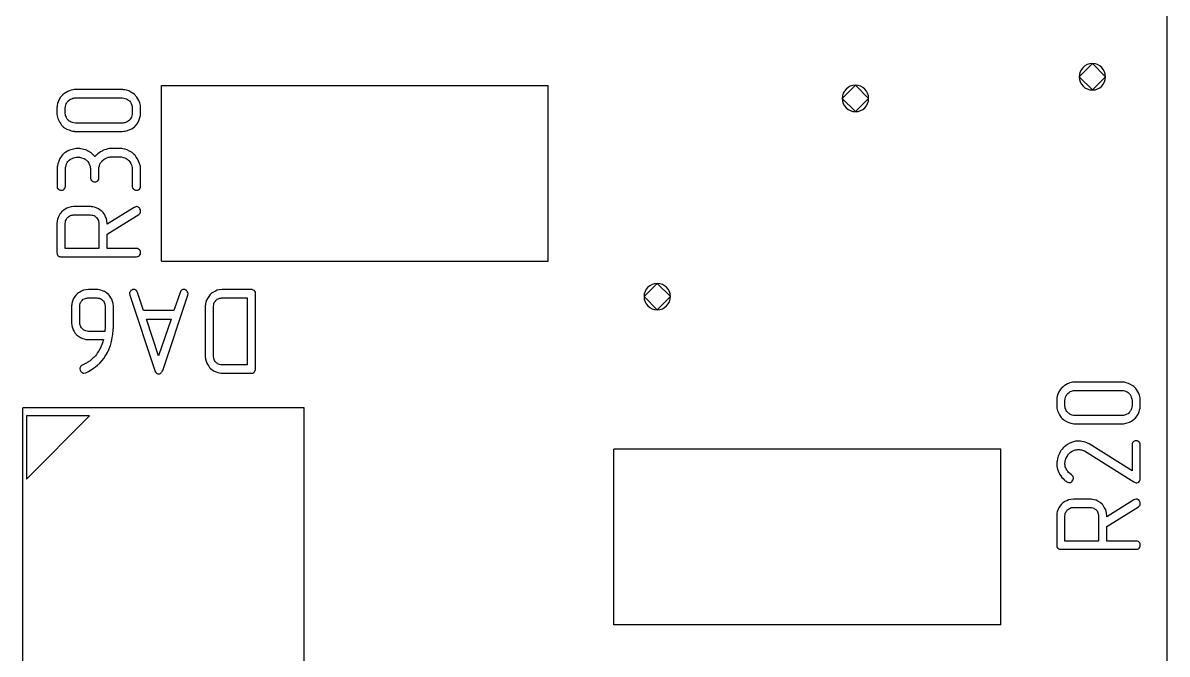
# Model space of a CAD drawing. Header units: inches. Extents: x 0 to 594, y -420 to 0.
# Drawn here: x 187.65 to 200.66, y -107.65 to -100.47 of the extents above; entities that cross this region are included whole.
import ezdxf

# ---------------------------------------------------------------- set-up
doc = ezdxf.new("R2010")
doc.units = ezdxf.units.IN
doc.header["$MEASUREMENT"] = 0

msp = doc.modelspace()

# ---------------------------------------------------------------- linework, layer by layer
at = {"color": 18, "true_color": 0x000000}
for p, q in [((200.662, -100.483), (200.662, -98.676)), ((200.662, -118.183), (200.662, -100.483)), ((199.812, -100.933), (199.662, -101.083)), ((199.962, -101.083), (199.812, -100.933)), ((199.662, -101.083), (199.812, -101.233)), ((199.812, -101.233), (199.962, -101.083)), ((188.136, -101.26), (188.119, -101.272)), ((188.157, -101.249), (188.136, -101.26)), ((188.182, -101.239), (188.157, -101.249)), ((188.212, -101.232), (188.182, -101.239)), ((188.227, -101.229), (188.212, -101.232)), ((188.243, -101.229), (188.227, -101.229)), ((188.776, -101.229), (188.243, -101.229)), ((188.777, -101.229), (188.776, -101.229)), ((188.78, -101.229), (188.777, -101.229)), ((188.784, -101.229), (188.78, -101.229)), ((188.79, -101.23), (188.784, -101.229)), ((188.805, -101.232), (188.79, -101.23)), ((188.825, -101.236), (188.805, -101.232)), ((188.849, -101.244), (188.825, -101.236)), ((188.873, -101.256), (188.849, -101.244)), ((188.898, -101.27), (188.873, -101.256)), ((188.911, -101.28), (188.898, -101.27)), ((189.221, -103.18), (189.221, -101.18)), ((189.221, -101.18), (193.621, -101.18)), ((193.621, -103.18), (193.621, -101.18)), ((197.117, -101.179), (196.967, -101.329)), ((197.267, -101.329), (197.117, -101.179)), ((188.04, -101.388), (188.036, -101.409)), ((188.048, -101.366), (188.04, -101.388)), ((188.06, -101.342), (188.048, -101.366)), ((188.074, -101.316), (188.06, -101.342)), ((188.084, -101.303), (188.074, -101.316)), ((188.095, -101.292), (188.084, -101.303)), ((188.098, -101.289), (188.095, -101.291)), ((188.095, -101.291), (188.095, -101.292)), ((188.106, -101.282), (188.098, -101.289)), ((188.119, -101.272), (188.106, -101.282)), ((188.133, -101.405), (188.139, -101.391)), ((188.139, -101.391), (188.144, -101.38)), ((188.144, -101.38), (188.15, -101.37)), ((188.15, -101.37), (188.155, -101.363)), ((188.155, -101.363), (188.16, -101.358)), ((188.16, -101.358), (188.161, -101.357)), ((188.161, -101.357), (188.174, -101.346)), ((188.174, -101.346), (188.188, -101.337)), ((188.188, -101.337), (188.202, -101.332)), ((188.202, -101.332), (188.215, -101.327)), ((188.215, -101.327), (188.226, -101.325)), ((188.226, -101.325), (188.234, -101.323)), ((188.234, -101.323), (188.24, -101.323)), ((188.24, -101.323), (188.243, -101.323)), ((188.243, -101.323), (188.776, -101.323)), ((188.776, -101.323), (188.794, -101.325)), ((188.794, -101.325), (188.81, -101.329)), ((188.81, -101.329), (188.824, -101.335)), ((188.824, -101.335), (188.835, -101.34)), ((188.835, -101.34), (188.845, -101.347)), ((188.845, -101.347), (188.852, -101.353)), ((188.852, -101.353), (188.856, -101.357)), ((188.856, -101.357), (188.858, -101.358)), ((188.858, -101.358), (188.869, -101.371)), ((188.869, -101.371), (188.876, -101.385)), ((188.876, -101.385), (188.881, -101.399)), ((188.881, -101.399), (188.886, -101.411)), ((188.922, -101.291), (188.911, -101.28)), ((188.925, -101.294), (188.922, -101.291)), ((188.932, -101.302), (188.925, -101.294)), ((188.942, -101.315), (188.932, -101.302)), ((188.953, -101.332), (188.942, -101.315)), ((188.965, -101.353), (188.953, -101.332)), ((188.975, -101.378), (188.965, -101.353)), ((188.982, -101.408), (188.975, -101.378)), ((196.967, -101.329), (197.117, -101.479)), ((197.117, -101.479), (197.267, -101.329)), ((188.034, -101.425), (188.033, -101.43)), ((188.033, -101.43), (188.033, -101.511)), ((188.033, -101.43), (188.033, -101.43)), ((188.033, -101.511), (188.036, -101.526)), ((188.036, -101.409), (188.034, -101.425)), ((188.036, -101.526), (188.043, -101.556)), ((188.127, -101.439), (188.129, -101.421)), ((188.127, -101.504), (188.127, -101.439)), ((188.129, -101.512), (188.127, -101.504)), ((188.129, -101.421), (188.133, -101.405)), ((188.129, -101.421), (188.129, -101.421)), ((188.132, -101.523), (188.129, -101.512)), ((188.136, -101.536), (188.132, -101.523)), ((188.884, -101.528), (188.88, -101.542)), ((188.889, -101.512), (188.884, -101.528)), ((188.886, -101.411), (188.889, -101.422)), ((188.889, -101.422), (188.89, -101.43)), ((188.89, -101.495), (188.889, -101.512)), ((188.89, -101.43), (188.89, -101.495)), ((188.977, -101.545), (188.982, -101.525)), ((188.983, -101.423), (188.982, -101.408)), ((188.982, -101.525), (188.983, -101.509)), ((188.984, -101.439), (188.983, -101.423)), ((188.983, -101.509), (188.984, -101.504)), ((188.984, -101.504), (188.984, -101.439)), ((188.043, -101.556), (188.053, -101.58)), ((188.053, -101.58), (188.064, -101.602)), ((188.064, -101.602), (188.077, -101.619)), ((188.077, -101.619), (188.086, -101.632)), ((188.086, -101.632), (188.093, -101.64)), ((188.093, -101.64), (188.095, -101.642)), ((188.095, -101.642), (188.096, -101.643)), ((188.096, -101.643), (188.109, -101.655)), ((188.109, -101.655), (188.12, -101.663)), ((188.141, -101.55), (188.136, -101.536)), ((188.15, -101.564), (188.141, -101.55)), ((188.161, -101.577), (188.15, -101.564)), ((188.163, -101.578), (188.161, -101.577)), ((188.167, -101.583), (188.163, -101.578)), ((188.174, -101.587), (188.167, -101.583)), ((188.184, -101.592), (188.174, -101.587)), ((188.196, -101.6), (188.184, -101.592)), ((188.21, -101.604), (188.196, -101.6)), ((188.226, -101.608), (188.21, -101.604)), ((188.243, -101.609), (188.226, -101.608)), ((188.776, -101.609), (188.243, -101.609)), ((188.777, -101.609), (188.776, -101.609)), ((188.784, -101.609), (188.777, -101.609)), ((188.793, -101.608), (188.784, -101.609)), ((188.804, -101.605), (188.793, -101.608)), ((188.817, -101.601), (188.804, -101.605)), ((188.831, -101.595), (188.817, -101.601)), ((188.845, -101.588), (188.831, -101.595)), ((188.858, -101.577), (188.845, -101.588)), ((188.859, -101.576), (188.858, -101.577)), ((188.863, -101.571), (188.859, -101.576)), ((188.867, -101.564), (188.863, -101.571)), ((188.873, -101.554), (188.867, -101.564)), ((188.88, -101.542), (188.873, -101.554)), ((188.884, -101.673), (188.901, -101.662)), ((188.901, -101.662), (188.914, -101.652)), ((188.914, -101.652), (188.922, -101.645)), ((188.922, -101.645), (188.924, -101.642)), ((188.924, -101.642), (188.925, -101.642)), ((188.925, -101.642), (188.945, -101.618)), ((188.945, -101.618), (188.959, -101.592)), ((188.959, -101.592), (188.97, -101.569)), ((188.97, -101.569), (188.977, -101.545)), ((188.12, -101.663), (188.146, -101.678)), ((188.146, -101.678), (188.171, -101.688)), ((188.171, -101.688), (188.194, -101.697)), ((188.194, -101.697), (188.213, -101.701)), ((188.213, -101.701), (188.229, -101.702)), ((188.229, -101.702), (188.234, -101.704)), ((188.234, -101.704), (188.239, -101.704)), ((188.239, -101.704), (188.241, -101.704)), ((188.241, -101.704), (188.243, -101.704)), ((188.243, -101.704), (188.776, -101.704)), ((188.776, -101.704), (188.793, -101.702)), ((188.793, -101.702), (188.808, -101.701)), ((188.808, -101.701), (188.836, -101.694)), ((188.836, -101.694), (188.862, -101.684)), ((188.862, -101.684), (188.884, -101.673)), ((188.177, -101.918), (188.153, -101.928)), ((188.205, -101.908), (188.177, -101.918)), ((188.236, -101.901), (188.205, -101.908)), ((188.253, -101.898), (188.236, -101.901)), ((188.271, -101.898), (188.253, -101.898)), ((188.274, -101.898), (188.271, -101.898)), ((188.281, -101.898), (188.274, -101.898)), ((188.292, -101.9), (188.281, -101.898)), ((188.306, -101.901), (188.292, -101.9)), ((188.323, -101.905), (188.306, -101.901)), ((188.34, -101.91), (188.323, -101.905)), ((188.36, -101.915), (188.34, -101.91)), ((188.378, -101.922), (188.36, -101.915)), ((188.38, -101.924), (188.378, -101.922)), ((188.554, -101.922), (188.549, -101.925)), ((188.564, -101.918), (188.554, -101.922)), ((188.578, -101.912), (188.564, -101.918)), ((188.594, -101.908), (188.578, -101.912)), ((188.612, -101.904), (188.594, -101.908)), ((188.632, -101.9), (188.612, -101.904)), ((188.653, -101.898), (188.632, -101.9)), ((188.748, -101.898), (188.653, -101.898)), ((188.749, -101.898), (188.748, -101.898)), ((188.752, -101.898), (188.749, -101.898)), ((188.757, -101.898), (188.752, -101.898)), ((188.764, -101.9), (188.757, -101.898)), ((188.772, -101.9), (188.764, -101.9)), ((188.781, -101.903), (188.772, -101.9)), ((188.805, -101.907), (188.781, -101.903)), ((188.831, -101.915), (188.805, -101.907)), ((188.859, -101.928), (188.831, -101.915)), ((188.053, -102.044), (188.043, -102.073)), ((188.065, -102.014), (188.053, -102.044)), ((188.074, -102), (188.065, -102.014)), ((188.084, -101.986), (188.074, -102)), ((188.095, -101.972), (188.084, -101.986)), ((188.108, -101.959), (188.095, -101.972)), ((188.109, -101.958), (188.108, -101.959)), ((188.11, -101.956), (188.109, -101.958)), ((188.115, -101.953), (188.11, -101.956)), ((188.12, -101.949), (188.115, -101.953)), ((188.134, -101.939), (188.12, -101.949)), ((188.153, -101.928), (188.134, -101.939)), ((188.15, -102.058), (188.158, -102.046)), ((188.158, -102.046), (188.165, -102.038)), ((188.165, -102.038), (188.171, -102.032)), ((188.171, -102.032), (188.172, -102.031)), ((188.172, -102.031), (188.188, -102.02)), ((188.188, -102.02), (188.205, -102.011)), ((188.205, -102.011), (188.22, -102.006)), ((188.22, -102.006), (188.236, -102.001)), ((188.236, -102.001), (188.25, -101.998)), ((188.25, -101.998), (188.26, -101.997)), ((188.26, -101.997), (188.267, -101.997)), ((188.267, -101.997), (188.27, -101.997)), ((188.27, -101.997), (188.291, -101.998)), ((188.291, -101.998), (188.311, -102.003)), ((188.311, -102.003), (188.327, -102.008)), ((188.327, -102.008), (188.342, -102.014)), ((188.342, -102.014), (188.354, -102.021)), ((188.354, -102.021), (188.363, -102.027)), ((188.363, -102.027), (188.368, -102.031)), ((188.368, -102.031), (188.37, -102.032)), ((188.37, -102.032), (188.385, -102.048)), ((188.387, -101.927), (188.38, -101.924)), ((188.385, -102.048), (188.395, -102.066)), ((188.395, -101.932), (188.387, -101.927)), ((188.406, -101.939), (188.395, -101.932)), ((188.421, -101.949), (188.406, -101.939)), ((188.435, -101.96), (188.421, -101.949)), ((188.45, -101.975), (188.435, -101.96)), ((188.464, -101.991), (188.45, -101.975)), ((188.466, -101.99), (188.464, -101.991)), ((188.47, -101.984), (188.466, -101.99)), ((188.477, -101.977), (188.47, -101.984)), ((188.487, -101.969), (188.477, -101.977)), ((188.498, -101.958), (188.487, -101.969)), ((188.512, -101.948), (188.498, -101.958)), ((188.528, -101.936), (188.512, -101.948)), ((188.546, -101.927), (188.528, -101.936)), ((188.53, -102.063), (188.538, -102.051)), ((188.538, -102.051), (188.545, -102.042)), ((188.545, -102.042), (188.55, -102.037)), ((188.549, -101.925), (188.546, -101.927)), ((188.55, -102.037), (188.552, -102.035)), ((188.552, -102.035), (188.569, -102.021)), ((188.569, -102.021), (188.585, -102.011)), ((188.585, -102.011), (188.602, -102.003)), ((188.602, -102.003), (188.618, -101.998)), ((188.618, -101.998), (188.632, -101.996)), ((188.632, -101.996), (188.643, -101.993)), ((188.643, -101.993), (188.65, -101.993)), ((188.65, -101.993), (188.653, -101.993)), ((188.653, -101.993), (188.748, -101.993)), ((188.748, -101.993), (188.769, -101.994)), ((188.769, -101.994), (188.788, -102)), ((188.788, -102), (188.805, -102.006)), ((188.805, -102.006), (188.821, -102.014)), ((188.821, -102.014), (188.832, -102.021)), ((188.832, -102.021), (188.842, -102.028)), ((188.842, -102.028), (188.848, -102.034)), ((188.848, -102.034), (188.849, -102.035)), ((188.849, -102.035), (188.863, -102.052)), ((188.873, -101.936), (188.859, -101.928)), ((188.863, -102.052), (188.873, -102.069)), ((188.887, -101.945), (188.873, -101.936)), ((188.901, -101.956), (188.887, -101.945)), ((188.915, -101.969), (188.901, -101.956)), ((188.917, -101.97), (188.915, -101.969)), ((188.918, -101.972), (188.917, -101.97)), ((188.921, -101.976), (188.918, -101.972)), ((188.927, -101.982), (188.921, -101.976)), ((188.936, -101.996), (188.927, -101.982)), ((188.949, -102.017), (188.936, -101.996)), ((188.962, -102.041), (188.949, -102.017)), ((188.973, -102.069), (188.962, -102.041)), ((188.036, -102.118), (188.034, -102.125)), ((188.034, -102.125), (188.034, -102.335)), ((188.034, -102.125), (188.034, -102.125)), ((188.037, -102.108), (188.036, -102.118)), ((188.038, -102.097), (188.037, -102.108)), ((188.043, -102.073), (188.038, -102.097)), ((188.129, -102.137), (188.13, -102.113)), ((188.129, -102.33), (188.129, -102.137)), ((188.13, -102.113), (188.136, -102.092)), ((188.136, -102.092), (188.143, -102.073)), ((188.143, -102.073), (188.15, -102.058)), ((188.395, -102.066), (188.404, -102.083)), ((188.404, -102.083), (188.409, -102.1)), ((188.409, -102.1), (188.412, -102.114)), ((188.412, -102.114), (188.413, -102.125)), ((188.413, -102.125), (188.415, -102.134)), ((188.415, -102.134), (188.415, -102.24)), ((188.509, -102.137), (188.511, -102.115)), ((188.509, -102.235), (188.509, -102.137)), ((188.511, -102.115), (188.516, -102.096)), ((188.516, -102.096), (188.522, -102.077)), ((188.522, -102.077), (188.53, -102.063)), ((188.873, -102.069), (188.88, -102.086)), ((188.88, -102.086), (188.884, -102.101)), ((188.884, -102.101), (188.887, -102.115)), ((188.887, -102.115), (188.89, -102.127)), ((188.89, -102.127), (188.89, -102.335)), ((188.982, -102.101), (188.973, -102.069)), ((188.983, -102.118), (188.982, -102.101)), ((188.984, -102.137), (188.983, -102.118)), ((188.984, -102.33), (188.984, -102.137)), ((188.415, -102.24), (188.418, -102.247)), ((188.418, -102.247), (188.423, -102.258)), ((188.423, -102.258), (188.429, -102.265)), ((188.429, -102.265), (188.43, -102.268)), ((188.43, -102.268), (188.432, -102.268)), ((188.432, -102.268), (188.443, -102.275)), ((188.443, -102.275), (188.453, -102.278)), ((188.453, -102.278), (188.46, -102.279)), ((188.46, -102.279), (188.461, -102.279)), ((188.461, -102.279), (188.463, -102.279)), ((188.463, -102.279), (188.475, -102.278)), ((188.475, -102.278), (188.487, -102.272)), ((188.487, -102.272), (188.494, -102.268)), ((188.494, -102.268), (188.495, -102.266)), ((188.495, -102.266), (188.497, -102.266)), ((188.497, -102.266), (188.504, -102.255)), ((188.504, -102.255), (188.508, -102.244)), ((188.508, -102.244), (188.509, -102.235)), ((188.034, -102.335), (188.037, -102.342)), ((188.037, -102.342), (188.041, -102.352)), ((188.041, -102.352), (188.047, -102.359)), ((188.047, -102.359), (188.048, -102.362)), ((188.048, -102.362), (188.05, -102.362)), ((188.05, -102.362), (188.061, -102.369)), ((188.061, -102.369), (188.072, -102.372)), ((188.072, -102.372), (188.079, -102.373)), ((188.079, -102.373), (188.081, -102.373)), ((188.081, -102.373), (188.082, -102.373)), ((188.082, -102.373), (188.096, -102.372)), ((188.096, -102.372), (188.106, -102.368)), ((188.106, -102.368), (188.113, -102.364)), ((188.113, -102.364), (188.116, -102.362)), ((188.116, -102.362), (188.123, -102.351)), ((188.123, -102.351), (188.127, -102.34)), ((188.127, -102.34), (188.129, -102.33)), ((188.89, -102.335), (188.893, -102.342)), ((188.893, -102.342), (188.898, -102.354)), ((188.898, -102.354), (188.904, -102.359)), ((188.904, -102.359), (188.905, -102.362)), ((188.905, -102.362), (188.907, -102.362)), ((188.907, -102.362), (188.918, -102.369)), ((188.918, -102.369), (188.928, -102.372)), ((188.928, -102.372), (188.935, -102.373)), ((188.935, -102.373), (188.936, -102.373)), ((188.936, -102.373), (188.938, -102.373)), ((188.938, -102.373), (188.951, -102.372)), ((188.951, -102.372), (188.962, -102.368)), ((188.962, -102.368), (188.969, -102.364)), ((188.969, -102.364), (188.97, -102.362)), ((188.97, -102.362), (188.972, -102.362)), ((188.972, -102.362), (188.979, -102.351)), ((188.979, -102.351), (188.983, -102.34)), ((188.983, -102.34), (188.984, -102.33)), ((188.17, -102.568), (188.147, -102.578)), ((188.195, -102.562), (188.17, -102.568)), ((188.223, -102.56), (188.195, -102.562)), ((188.413, -102.56), (188.223, -102.56)), ((188.415, -102.56), (188.413, -102.56)), ((188.416, -102.56), (188.415, -102.56)), ((188.421, -102.56), (188.416, -102.56)), ((188.426, -102.561), (188.421, -102.56)), ((188.442, -102.562), (188.426, -102.561)), ((188.46, -102.567), (188.442, -102.562)), ((188.481, -102.574), (188.46, -102.567)), ((188.504, -102.583), (188.481, -102.574)), ((188.911, -102.568), (188.604, -102.76)), ((188.922, -102.564), (188.911, -102.568)), ((188.938, -102.56), (188.922, -102.564)), ((188.939, -102.56), (188.938, -102.56)), ((188.941, -102.56), (188.939, -102.56)), ((188.949, -102.561), (188.941, -102.56)), ((188.96, -102.567), (188.949, -102.561)), ((188.966, -102.569), (188.96, -102.567)), ((188.972, -102.575), (188.966, -102.569)), ((188.04, -102.703), (188.036, -102.722)), ((188.047, -102.682), (188.04, -102.703)), ((188.057, -102.66), (188.047, -102.682)), ((188.071, -102.637), (188.057, -102.66)), ((188.089, -102.616), (188.071, -102.637)), ((188.092, -102.613), (188.089, -102.616)), ((188.099, -102.607), (188.092, -102.613)), ((188.112, -102.598), (188.099, -102.607)), ((188.127, -102.588), (188.112, -102.598)), ((188.147, -102.578), (188.127, -102.588)), ((188.136, -102.71), (188.141, -102.701)), ((188.141, -102.701), (188.147, -102.693)), ((188.147, -102.693), (188.151, -102.686)), ((188.151, -102.686), (188.154, -102.684)), ((188.154, -102.684), (188.155, -102.682)), ((188.155, -102.682), (188.167, -102.672)), ((188.167, -102.672), (188.178, -102.665)), ((188.178, -102.665), (188.189, -102.661)), ((188.189, -102.661), (188.199, -102.657)), ((188.199, -102.657), (188.209, -102.655)), ((188.209, -102.655), (188.216, -102.654)), ((188.216, -102.654), (188.222, -102.654)), ((188.222, -102.654), (188.223, -102.654)), ((188.223, -102.654), (188.415, -102.654)), ((188.415, -102.654), (188.43, -102.655)), ((188.43, -102.655), (188.443, -102.658)), ((188.443, -102.658), (188.456, -102.662)), ((188.456, -102.662), (188.466, -102.668)), ((188.466, -102.668), (188.473, -102.674)), ((188.473, -102.674), (188.48, -102.678)), ((188.48, -102.678), (188.483, -102.681)), ((188.483, -102.681), (188.484, -102.682)), ((188.484, -102.682), (188.492, -102.693)), ((188.492, -102.693), (188.498, -102.705)), ((188.526, -102.598), (188.504, -102.583)), ((188.549, -102.616), (188.526, -102.598)), ((188.552, -102.619), (188.549, -102.616)), ((188.557, -102.626), (188.552, -102.619)), ((188.566, -102.638), (188.557, -102.626)), ((188.576, -102.654), (188.566, -102.638)), ((188.587, -102.674), (188.576, -102.654)), ((188.595, -102.696), (188.587, -102.674)), ((188.601, -102.723), (188.595, -102.696)), ((188.604, -102.872), (188.963, -102.648)), ((188.963, -102.648), (188.972, -102.641)), ((188.973, -102.578), (188.972, -102.575)), ((188.972, -102.641), (188.977, -102.636)), ((188.977, -102.585), (188.973, -102.578)), ((188.983, -102.596), (188.977, -102.585)), ((188.977, -102.636), (188.98, -102.631)), ((188.98, -102.631), (188.982, -102.63)), ((188.982, -102.63), (188.983, -102.623)), ((188.984, -102.61), (188.983, -102.596)), ((188.983, -102.623), (188.984, -102.616)), ((188.984, -102.616), (188.984, -102.61)), ((188.034, -102.737), (188.033, -102.743)), ((188.033, -102.743), (188.033, -103.084)), ((188.033, -102.743), (188.033, -102.743)), ((188.036, -102.722), (188.034, -102.737)), ((188.127, -102.75), (188.129, -102.736)), ((188.127, -103.036), (188.127, -102.75)), ((188.129, -102.736), (188.132, -102.722)), ((188.129, -102.736), (188.129, -102.736)), ((188.132, -102.722), (188.136, -102.71)), ((188.498, -102.705), (188.504, -102.716)), ((188.504, -102.716), (188.507, -102.726)), ((188.507, -102.726), (188.508, -102.736)), ((188.508, -102.736), (188.509, -102.743)), ((188.509, -102.743), (188.509, -103.036)), ((188.604, -102.751), (188.601, -102.723)), ((188.604, -102.76), (188.604, -102.751)), ((188.604, -103.036), (188.604, -102.872)), ((188.033, -103.084), (188.034, -103.099)), ((188.509, -103.036), (188.127, -103.036)), ((188.938, -103.036), (188.604, -103.036)), ((188.939, -103.036), (188.938, -103.036)), ((188.942, -103.036), (188.939, -103.036)), ((188.951, -103.037), (188.942, -103.036)), ((188.962, -103.042), (188.951, -103.037)), ((188.973, -103.05), (188.962, -103.042)), ((188.975, -103.053), (188.973, -103.05)), ((188.979, -103.059), (188.975, -103.053)), ((188.983, -103.07), (188.979, -103.059)), ((188.984, -103.084), (188.983, -103.07)), ((188.983, -103.095), (188.984, -103.087)), ((188.984, -103.087), (188.984, -103.084)), ((188.034, -103.099), (188.04, -103.111)), ((188.04, -103.111), (188.048, -103.119)), ((188.048, -103.119), (188.057, -103.125)), ((188.057, -103.125), (188.065, -103.128)), ((188.065, -103.128), (188.074, -103.129)), ((188.074, -103.129), (188.079, -103.13)), ((188.079, -103.13), (188.081, -103.13)), ((188.081, -103.13), (188.938, -103.13)), ((188.938, -103.13), (188.953, -103.128)), ((188.953, -103.128), (188.965, -103.123)), ((188.965, -103.123), (188.97, -103.119)), ((188.97, -103.119), (188.973, -103.116)), ((188.973, -103.116), (188.98, -103.105)), ((188.98, -103.105), (188.983, -103.095)), ((189.221, -103.18), (193.621, -103.18)), ((194.862, -103.433), (194.712, -103.583)), ((195.012, -103.583), (194.862, -103.433)), ((188.223, -103.603), (188.214, -103.625)), ((188.238, -103.58), (188.223, -103.603)), ((188.256, -103.558), (188.238, -103.58)), ((188.259, -103.555), (188.256, -103.558)), ((188.266, -103.549), (188.259, -103.555)), ((188.277, -103.541), (188.266, -103.549)), ((188.292, -103.531), (188.277, -103.541)), ((188.312, -103.52), (188.292, -103.531)), ((188.335, -103.511), (188.312, -103.52)), ((188.322, -103.623), (188.333, -103.614)), ((188.333, -103.614), (188.345, -103.608)), ((188.362, -103.506), (188.335, -103.511)), ((188.345, -103.608), (188.356, -103.603)), ((188.356, -103.603), (188.366, -103.6)), ((188.39, -103.503), (188.362, -103.506)), ((188.366, -103.6), (188.376, -103.599)), ((188.376, -103.599), (188.383, -103.597)), ((188.383, -103.597), (188.486, -103.597)), ((188.493, -103.503), (188.39, -103.503)), ((188.486, -103.597), (188.498, -103.599)), ((188.498, -103.504), (188.493, -103.503)), ((188.512, -103.506), (188.498, -103.504)), ((188.498, -103.599), (188.51, -103.6)), ((188.51, -103.6), (188.519, -103.601)), ((188.531, -103.51), (188.512, -103.506)), ((188.519, -103.601), (188.521, -103.603)), ((188.521, -103.603), (188.522, -103.603)), ((188.522, -103.603), (188.534, -103.61)), ((188.552, -103.517), (188.531, -103.51)), ((188.534, -103.61), (188.543, -103.617)), ((188.573, -103.525), (188.552, -103.517)), ((188.596, -103.539), (188.573, -103.525)), ((188.618, -103.558), (188.596, -103.539)), ((188.621, -103.561), (188.618, -103.558)), ((188.627, -103.568), (188.621, -103.561)), ((188.636, -103.579), (188.627, -103.568)), ((188.646, -103.596), (188.636, -103.579)), ((188.656, -103.614), (188.646, -103.596)), ((188.666, -103.638), (188.656, -103.614)), ((188.859, -103.537), (188.858, -103.545)), ((188.858, -103.545), (188.858, -103.546)), ((188.858, -103.546), (188.858, -103.548)), ((188.858, -103.548), (188.861, -103.565)), ((188.865, -103.527), (188.859, -103.537)), ((188.861, -103.565), (189.145, -104.422)), ((188.868, -103.521), (188.865, -103.527)), ((188.873, -103.515), (188.868, -103.521)), ((188.876, -103.514), (188.873, -103.515)), ((188.883, -103.51), (188.876, -103.514)), ((188.894, -103.504), (188.883, -103.51)), ((188.907, -103.503), (188.894, -103.504)), ((188.913, -103.503), (188.907, -103.503)), ((188.92, -103.504), (188.913, -103.503)), ((188.928, -103.507), (188.92, -103.504)), ((188.93, -103.508), (188.928, -103.507)), ((188.935, -103.513), (188.93, -103.508)), ((188.938, -103.515), (188.935, -103.513)), ((188.942, -103.521), (188.938, -103.515)), ((188.945, -103.527), (188.942, -103.521)), ((188.949, -103.535), (188.945, -103.527)), ((189.018, -103.741), (188.949, -103.535)), ((189.236, -104.422), (189.522, -103.565)), ((189.433, -103.535), (189.364, -103.741)), ((189.434, -103.532), (189.433, -103.535)), ((189.437, -103.527), (189.434, -103.532)), ((189.441, -103.518), (189.437, -103.527)), ((189.45, -103.51), (189.441, -103.518)), ((189.451, -103.508), (189.45, -103.51)), ((189.457, -103.507), (189.451, -103.508)), ((189.465, -103.504), (189.457, -103.507)), ((189.475, -103.503), (189.465, -103.504)), ((189.478, -103.503), (189.475, -103.503)), ((189.486, -103.504), (189.478, -103.503)), ((189.498, -103.508), (189.486, -103.504)), ((189.509, -103.515), (189.498, -103.508)), ((189.512, -103.518), (189.509, -103.515)), ((189.516, -103.524), (189.512, -103.518)), ((189.522, -103.535), (189.516, -103.524)), ((189.523, -103.541), (189.522, -103.535)), ((189.522, -103.565), (189.525, -103.548)), ((189.525, -103.548), (189.523, -103.541)), ((189.744, -103.603), (189.735, -103.625)), ((189.759, -103.58), (189.744, -103.603)), ((189.777, -103.558), (189.759, -103.58)), ((189.78, -103.555), (189.777, -103.558)), ((189.787, -103.549), (189.78, -103.555)), ((189.799, -103.541), (189.787, -103.549)), ((189.815, -103.531), (189.799, -103.541)), ((189.835, -103.52), (189.815, -103.531)), ((189.857, -103.511), (189.835, -103.52)), ((189.843, -103.623), (189.854, -103.614)), ((189.854, -103.614), (189.866, -103.608)), ((189.883, -103.506), (189.857, -103.511)), ((189.866, -103.608), (189.877, -103.603)), ((189.877, -103.603), (189.887, -103.6)), ((189.911, -103.503), (189.883, -103.506)), ((189.887, -103.6), (189.897, -103.599)), ((189.897, -103.599), (189.904, -103.597)), ((189.904, -103.597), (190.197, -103.597)), ((190.246, -103.503), (189.911, -103.503)), ((190.197, -103.597), (190.197, -104.36)), ((190.252, -103.504), (190.246, -103.503)), ((190.259, -103.506), (190.252, -103.504)), ((190.267, -103.508), (190.259, -103.506)), ((190.277, -103.514), (190.267, -103.508)), ((190.284, -103.522), (190.277, -103.514)), ((190.29, -103.534), (190.284, -103.522)), ((190.291, -103.549), (190.29, -103.534)), ((190.291, -104.406), (190.291, -103.549)), ((194.712, -103.583), (194.862, -103.733)), ((194.862, -103.733), (195.012, -103.583)), ((188.201, -103.679), (188.199, -103.685)), ((188.199, -103.685), (188.199, -103.689)), ((188.199, -103.689), (188.199, -103.69)), ((188.199, -103.69), (188.199, -103.692)), ((188.199, -103.692), (188.199, -103.882)), ((188.202, -103.665), (188.201, -103.679)), ((188.206, -103.647), (188.202, -103.665)), ((188.214, -103.625), (188.206, -103.647)), ((188.294, -103.692), (188.295, -103.676)), ((188.294, -103.882), (188.294, -103.692)), ((188.295, -103.676), (188.298, -103.663)), ((188.298, -103.663), (188.302, -103.651)), ((188.302, -103.651), (188.308, -103.641)), ((188.308, -103.641), (188.314, -103.634)), ((188.314, -103.634), (188.318, -103.627)), ((188.318, -103.627), (188.321, -103.624)), ((188.321, -103.624), (188.322, -103.623)), ((188.543, -103.617), (188.55, -103.623)), ((188.55, -103.623), (188.553, -103.624)), ((188.553, -103.624), (188.562, -103.635)), ((188.562, -103.635), (188.569, -103.647)), ((188.569, -103.647), (188.573, -103.658)), ((188.573, -103.658), (188.577, -103.669)), ((188.577, -103.669), (188.579, -103.678)), ((188.579, -103.678), (188.58, -103.685)), ((188.58, -103.685), (188.58, -103.69)), ((188.58, -103.69), (188.58, -103.692)), ((188.58, -103.692), (188.58, -103.93)), ((188.672, -103.663), (188.666, -103.638)), ((188.675, -103.692), (188.672, -103.663)), ((188.675, -103.93), (188.675, -103.692)), ((189.364, -103.741), (189.018, -103.741)), ((189.722, -103.68), (189.721, -103.686)), ((189.721, -103.686), (189.721, -103.69)), ((189.721, -103.69), (189.721, -103.692)), ((189.721, -103.692), (189.721, -103.693)), ((189.721, -103.693), (189.721, -104.264)), ((189.723, -103.665), (189.722, -103.68)), ((189.728, -103.647), (189.723, -103.665)), ((189.735, -103.625), (189.728, -103.647)), ((189.815, -103.692), (189.816, -103.676)), ((189.815, -104.264), (189.815, -103.692)), ((189.816, -103.676), (189.819, -103.663)), ((189.819, -103.663), (189.823, -103.651)), ((189.823, -103.651), (189.829, -103.641)), ((189.829, -103.641), (189.835, -103.634)), ((189.835, -103.634), (189.839, -103.627)), ((189.839, -103.627), (189.842, -103.624)), ((189.842, -103.624), (189.843, -103.623)), ((189.051, -103.838), (189.331, -103.838)), ((189.19, -104.257), (189.051, -103.838)), ((189.051, -103.838), (189.051, -103.838)), ((189.331, -103.838), (189.19, -104.257)), ((188.199, -103.882), (188.202, -103.91)), ((188.202, -103.91), (188.208, -103.937)), ((188.208, -103.937), (188.218, -103.96)), ((188.218, -103.96), (188.228, -103.979)), ((188.228, -103.979), (188.238, -103.995)), ((188.238, -103.995), (188.247, -104.006)), ((188.294, -103.883), (188.294, -103.882)), ((188.294, -103.889), (188.294, -103.883)), ((188.295, -103.896), (188.294, -103.889)), ((188.297, -103.906), (188.295, -103.896)), ((188.301, -103.916), (188.297, -103.906)), ((188.305, -103.927), (188.301, -103.916)), ((188.312, -103.938), (188.305, -103.927)), ((188.322, -103.95), (188.312, -103.938)), ((188.323, -103.951), (188.322, -103.95)), ((188.326, -103.954), (188.323, -103.951)), ((188.333, -103.958), (188.326, -103.954)), ((188.34, -103.964), (188.333, -103.958)), ((188.35, -103.969), (188.34, -103.964)), ((188.362, -103.974), (188.35, -103.969)), ((188.376, -103.976), (188.362, -103.974)), ((188.39, -103.978), (188.376, -103.976)), ((188.376, -103.976), (188.376, -103.976)), ((188.579, -103.978), (188.39, -103.978)), ((188.58, -103.93), (188.579, -103.978)), ((188.667, -104.013), (188.67, -103.995)), ((188.67, -103.995), (188.672, -103.979)), ((188.672, -103.979), (188.673, -103.965)), ((188.673, -103.952), (188.675, -103.943)), ((188.673, -103.965), (188.673, -103.952)), ((188.675, -103.931), (188.675, -103.93)), ((188.675, -103.936), (188.675, -103.931)), ((188.675, -103.943), (188.675, -103.936)), ((188.247, -104.006), (188.253, -104.013)), ((188.253, -104.013), (188.256, -104.016)), ((188.256, -104.016), (188.278, -104.034)), ((188.278, -104.034), (188.301, -104.048)), ((188.301, -104.048), (188.323, -104.058)), ((188.323, -104.058), (188.343, -104.065)), ((188.343, -104.065), (188.362, -104.069)), ((188.362, -104.069), (188.377, -104.071)), ((188.377, -104.071), (188.383, -104.072)), ((188.383, -104.072), (188.562, -104.072)), ((188.55, -104.11), (188.536, -104.148)), ((188.562, -104.072), (188.55, -104.11)), ((188.641, -104.141), (188.653, -104.095)), ((188.653, -104.095), (188.662, -104.053)), ((188.662, -104.053), (188.666, -104.031)), ((188.666, -104.031), (188.667, -104.013)), ((188.47, -104.256), (188.46, -104.267)), ((188.483, -104.24), (188.47, -104.256)), ((188.495, -104.22), (188.483, -104.24)), ((188.511, -104.199), (188.495, -104.22)), ((188.524, -104.175), (188.511, -104.199)), ((188.536, -104.148), (188.524, -104.175)), ((188.565, -104.287), (188.583, -104.261)), ((188.583, -104.261), (188.597, -104.237)), ((188.597, -104.237), (188.608, -104.217)), ((188.608, -104.217), (188.617, -104.201)), ((188.617, -104.201), (188.62, -104.195)), ((188.62, -104.195), (188.622, -104.191)), ((188.622, -104.191), (188.624, -104.188)), ((188.624, -104.186), (188.641, -104.141)), ((188.624, -104.188), (188.624, -104.186)), ((189.721, -104.264), (189.723, -104.292)), ((189.815, -104.265), (189.815, -104.264)), ((189.815, -104.271), (189.815, -104.265)), ((188.298, -104.388), (188.295, -104.397)), ((188.301, -104.381), (188.298, -104.388)), ((188.302, -104.38), (188.301, -104.381)), ((188.305, -104.375), (188.302, -104.38)), ((188.312, -104.368), (188.305, -104.375)), ((188.323, -104.361), (188.312, -104.368)), ((188.325, -104.361), (188.323, -104.361)), ((188.326, -104.36), (188.325, -104.361)), ((188.335, -104.356), (188.326, -104.36)), ((188.346, -104.35), (188.335, -104.356)), ((188.359, -104.344), (188.346, -104.35)), ((188.362, -104.343), (188.359, -104.344)), ((188.369, -104.34), (188.362, -104.343)), ((188.378, -104.333), (188.369, -104.34)), ((188.391, -104.326), (188.378, -104.333)), ((188.393, -104.325), (188.391, -104.326)), ((188.397, -104.323), (188.393, -104.325)), ((188.402, -104.318), (188.397, -104.323)), ((188.409, -104.312), (188.402, -104.318)), ((188.429, -104.296), (188.409, -104.312)), ((188.45, -104.277), (188.429, -104.296)), ((188.453, -104.274), (188.45, -104.277)), ((188.45, -104.397), (188.473, -104.38)), ((188.46, -104.267), (188.453, -104.274)), ((188.473, -104.38), (188.493, -104.364)), ((188.493, -104.364), (188.507, -104.351)), ((188.507, -104.351), (188.512, -104.347)), ((188.512, -104.347), (188.517, -104.343)), ((188.517, -104.343), (188.518, -104.342)), ((188.518, -104.342), (188.519, -104.34)), ((188.519, -104.34), (188.543, -104.313)), ((188.543, -104.313), (188.565, -104.287)), ((189.723, -104.292), (189.729, -104.318)), ((189.729, -104.318), (189.739, -104.34)), ((189.739, -104.34), (189.749, -104.36)), ((189.749, -104.36), (189.759, -104.375)), ((189.759, -104.375), (189.768, -104.388)), ((189.768, -104.388), (189.774, -104.395)), ((189.774, -104.395), (189.777, -104.398)), ((189.816, -104.278), (189.815, -104.271)), ((189.818, -104.288), (189.816, -104.278)), ((189.822, -104.298), (189.818, -104.288)), ((189.826, -104.309), (189.822, -104.298)), ((189.833, -104.32), (189.826, -104.309)), ((189.843, -104.332), (189.833, -104.32)), ((189.845, -104.333), (189.843, -104.332)), ((189.847, -104.336), (189.845, -104.333)), ((189.854, -104.34), (189.847, -104.336)), ((189.861, -104.346), (189.854, -104.34)), ((189.871, -104.351), (189.861, -104.346)), ((189.883, -104.356), (189.871, -104.351)), ((189.897, -104.358), (189.883, -104.356)), ((189.911, -104.36), (189.897, -104.358)), ((189.897, -104.358), (189.897, -104.358)), ((190.197, -104.36), (189.911, -104.36)), ((188.295, -104.397), (188.295, -104.402)), ((188.295, -104.402), (188.295, -104.404)), ((188.295, -104.404), (188.297, -104.418)), ((188.297, -104.418), (188.301, -104.429)), ((188.301, -104.429), (188.305, -104.436)), ((188.305, -104.436), (188.307, -104.439)), ((188.307, -104.439), (188.312, -104.444)), ((188.312, -104.444), (188.318, -104.447)), ((188.318, -104.447), (188.329, -104.453)), ((188.329, -104.453), (188.338, -104.454)), ((188.338, -104.454), (188.34, -104.454)), ((188.338, -104.454), (188.338, -104.454)), ((188.34, -104.454), (188.36, -104.449)), ((188.36, -104.449), (188.393, -104.433)), ((188.393, -104.433), (188.424, -104.415)), ((188.424, -104.415), (188.45, -104.397)), ((189.145, -104.422), (189.151, -104.436)), ((189.151, -104.436), (189.158, -104.446)), ((189.158, -104.446), (189.165, -104.453)), ((189.165, -104.453), (189.174, -104.457)), ((189.174, -104.457), (189.179, -104.461)), ((189.179, -104.461), (189.185, -104.463)), ((189.185, -104.463), (189.19, -104.463)), ((189.185, -104.463), (189.185, -104.463)), ((189.19, -104.463), (189.202, -104.461)), ((189.202, -104.461), (189.21, -104.457)), ((189.21, -104.457), (189.219, -104.45)), ((189.219, -104.45), (189.224, -104.443)), ((189.224, -104.443), (189.23, -104.435)), ((189.23, -104.435), (189.233, -104.429)), ((189.233, -104.429), (189.234, -104.423)), ((189.234, -104.423), (189.236, -104.422)), ((189.777, -104.398), (189.798, -104.416)), ((189.798, -104.416), (189.821, -104.43)), ((189.821, -104.43), (189.843, -104.44)), ((189.843, -104.44), (189.864, -104.447)), ((189.864, -104.447), (189.883, -104.451)), ((189.883, -104.451), (189.898, -104.453)), ((189.898, -104.453), (189.904, -104.454)), ((189.904, -104.454), (190.245, -104.454)), ((189.904, -104.454), (189.904, -104.454)), ((190.245, -104.454), (190.26, -104.453)), ((190.26, -104.453), (190.272, -104.447)), ((190.272, -104.447), (190.28, -104.439)), ((190.28, -104.439), (190.286, -104.43)), ((190.286, -104.43), (190.289, -104.422)), ((190.289, -104.422), (190.29, -104.413)), ((190.29, -104.413), (190.291, -104.408)), ((190.291, -104.408), (190.291, -104.406)), ((199.447, -104.643), (199.432, -104.668)), ((199.456, -104.63), (199.447, -104.643)), ((199.468, -104.619), (199.456, -104.63)), ((199.47, -104.616), (199.468, -104.617)), ((199.468, -104.617), (199.468, -104.619)), ((199.479, -104.609), (199.47, -104.616)), ((199.492, -104.599), (199.479, -104.609)), ((199.509, -104.586), (199.492, -104.599)), ((199.53, -104.575), (199.509, -104.586)), ((199.555, -104.565), (199.53, -104.575)), ((199.585, -104.558), (199.555, -104.565)), ((199.575, -104.658), (199.587, -104.654)), ((199.6, -104.555), (199.585, -104.558)), ((199.587, -104.654), (199.599, -104.651)), ((199.599, -104.651), (199.607, -104.65)), ((199.616, -104.555), (199.6, -104.555)), ((199.607, -104.65), (199.613, -104.65)), ((199.613, -104.65), (199.616, -104.65)), ((200.149, -104.555), (199.616, -104.555)), ((199.616, -104.65), (200.149, -104.65)), ((200.15, -104.555), (200.149, -104.555)), ((200.149, -104.65), (200.167, -104.651)), ((200.153, -104.555), (200.15, -104.555)), ((200.157, -104.555), (200.153, -104.555)), ((200.163, -104.557), (200.157, -104.555)), ((200.178, -104.558), (200.163, -104.557)), ((200.167, -104.651), (200.182, -104.655)), ((200.198, -104.562), (200.178, -104.558)), ((200.182, -104.655), (200.196, -104.661)), ((200.222, -104.571), (200.198, -104.562)), ((200.246, -104.582), (200.222, -104.571)), ((200.271, -104.596), (200.246, -104.582)), ((200.284, -104.606), (200.271, -104.596)), ((200.295, -104.617), (200.284, -104.606)), ((200.298, -104.62), (200.295, -104.617)), ((200.305, -104.629), (200.298, -104.62)), ((200.315, -104.641), (200.305, -104.629)), ((200.326, -104.658), (200.315, -104.641)), ((199.407, -104.751), (199.406, -104.757)), ((199.406, -104.757), (199.406, -104.837)), ((199.406, -104.757), (199.406, -104.757)), ((199.408, -104.736), (199.407, -104.751)), ((199.413, -104.715), (199.408, -104.736)), ((199.421, -104.692), (199.413, -104.715)), ((199.432, -104.668), (199.421, -104.692)), ((199.5, -104.765), (199.502, -104.747)), ((199.5, -104.83), (199.5, -104.765)), ((199.502, -104.747), (199.506, -104.731)), ((199.502, -104.747), (199.502, -104.747)), ((199.506, -104.731), (199.511, -104.717)), ((199.511, -104.717), (199.517, -104.706)), ((199.517, -104.706), (199.523, -104.696)), ((199.523, -104.696), (199.528, -104.689)), ((199.528, -104.689), (199.533, -104.685)), ((199.533, -104.685), (199.534, -104.684)), ((199.534, -104.684), (199.547, -104.672)), ((199.547, -104.672), (199.561, -104.664)), ((199.561, -104.664), (199.575, -104.658)), ((200.196, -104.661), (200.208, -104.667)), ((200.208, -104.667), (200.218, -104.674)), ((200.218, -104.674), (200.225, -104.679)), ((200.225, -104.679), (200.229, -104.684)), ((200.229, -104.684), (200.23, -104.685)), ((200.23, -104.685), (200.242, -104.698)), ((200.242, -104.698), (200.249, -104.712)), ((200.249, -104.712), (200.254, -104.726)), ((200.254, -104.726), (200.259, -104.737)), ((200.259, -104.737), (200.261, -104.748)), ((200.261, -104.748), (200.263, -104.757)), ((200.263, -104.757), (200.263, -104.822)), ((200.337, -104.679), (200.326, -104.658)), ((200.347, -104.705), (200.337, -104.679)), ((200.354, -104.734), (200.347, -104.705)), ((200.356, -104.75), (200.354, -104.734)), ((200.357, -104.765), (200.356, -104.75)), ((200.357, -104.83), (200.357, -104.765)), ((190.845, -104.849), (187.645, -104.849)), ((187.645, -114.749), (187.645, -104.849)), ((190.845, -114.749), (190.845, -104.849)), ((199.406, -104.837), (199.408, -104.853)), ((199.408, -104.853), (199.416, -104.882)), ((199.416, -104.882), (199.425, -104.906)), ((199.425, -104.906), (199.437, -104.929)), ((199.502, -104.839), (199.5, -104.83)), ((199.504, -104.85), (199.502, -104.839)), ((199.509, -104.863), (199.504, -104.85)), ((199.514, -104.877), (199.509, -104.863)), ((199.523, -104.891), (199.514, -104.877)), ((199.534, -104.903), (199.523, -104.891)), ((199.535, -104.905), (199.534, -104.903)), ((199.54, -104.909), (199.535, -104.905)), ((199.547, -104.913), (199.54, -104.909)), ((199.556, -104.919), (199.547, -104.913)), ((200.218, -104.915), (200.204, -104.922)), ((200.23, -104.903), (200.218, -104.915)), ((200.232, -104.902), (200.23, -104.903)), ((200.236, -104.898), (200.232, -104.902)), ((200.24, -104.891), (200.236, -104.898)), ((200.246, -104.881), (200.24, -104.891)), ((200.253, -104.868), (200.246, -104.881)), ((200.257, -104.854), (200.253, -104.868)), ((200.261, -104.839), (200.257, -104.854)), ((200.263, -104.822), (200.261, -104.839)), ((200.332, -104.919), (200.343, -104.895)), ((200.343, -104.895), (200.35, -104.871)), ((200.35, -104.871), (200.354, -104.851)), ((200.354, -104.851), (200.356, -104.836)), ((200.356, -104.836), (200.357, -104.83)), ((187.685, -104.939), (187.685, -105.659)), ((187.685, -105.659), (188.405, -104.939)), ((188.405, -104.939), (187.685, -104.939)), ((187.685, -104.939), (187.685, -104.939)), ((199.437, -104.929), (199.449, -104.946)), ((199.449, -104.946), (199.459, -104.958)), ((199.459, -104.958), (199.466, -104.967)), ((199.466, -104.967), (199.468, -104.968)), ((199.468, -104.968), (199.469, -104.97)), ((199.469, -104.97), (199.482, -104.981)), ((199.482, -104.981), (199.493, -104.989)), ((199.493, -104.989), (199.518, -105.005)), ((199.518, -105.005), (199.544, -105.015)), ((199.544, -105.015), (199.566, -105.023)), ((199.569, -104.926), (199.556, -104.919)), ((199.566, -105.023), (199.586, -105.028)), ((199.583, -104.93), (199.569, -104.926)), ((199.599, -104.934), (199.583, -104.93)), ((199.586, -105.028), (199.602, -105.029)), ((199.616, -104.936), (199.599, -104.934)), ((199.602, -105.029), (199.607, -105.03)), ((199.607, -105.03), (199.611, -105.03)), ((199.611, -105.03), (199.614, -105.03)), ((199.614, -105.03), (199.616, -105.03)), ((200.149, -104.936), (199.616, -104.936)), ((199.616, -105.03), (200.149, -105.03)), ((200.15, -104.936), (200.149, -104.936)), ((200.149, -105.03), (200.165, -105.029)), ((200.157, -104.936), (200.15, -104.936)), ((200.165, -104.934), (200.157, -104.936)), ((200.177, -104.932), (200.165, -104.934)), ((200.165, -105.029), (200.181, -105.028)), ((200.189, -104.927), (200.177, -104.932)), ((200.181, -105.028), (200.209, -105.02)), ((200.204, -104.922), (200.189, -104.927)), ((200.209, -105.02), (200.235, -105.011)), ((200.235, -105.011), (200.257, -104.999)), ((200.257, -104.999), (200.274, -104.988)), ((200.274, -104.988), (200.287, -104.978)), ((200.287, -104.978), (200.295, -104.971)), ((200.295, -104.971), (200.297, -104.968)), ((200.297, -104.968), (200.298, -104.968)), ((200.298, -104.968), (200.318, -104.944)), ((200.318, -104.944), (200.332, -104.919)), ((199.48, -105.304), (199.468, -105.319)), ((199.482, -105.302), (199.48, -105.304)), ((199.483, -105.301), (199.482, -105.302)), ((199.487, -105.297), (199.483, -105.301)), ((199.493, -105.291), (199.487, -105.297)), ((199.5, -105.286), (199.493, -105.291)), ((199.509, -105.28), (199.5, -105.286)), ((199.53, -105.264), (199.509, -105.28)), ((199.555, -105.25), (199.53, -105.264)), ((199.586, -105.239), (199.555, -105.25)), ((199.62, -105.229), (199.586, -105.239)), ((199.638, -105.228), (199.62, -105.229)), ((199.657, -105.226), (199.638, -105.228)), ((199.659, -105.226), (199.657, -105.226)), ((199.666, -105.226), (199.659, -105.226)), ((199.678, -105.228), (199.666, -105.226)), ((199.693, -105.231), (199.678, -105.228)), ((199.71, -105.233), (199.693, -105.231)), ((199.73, -105.239), (199.71, -105.233)), ((199.751, -105.247), (199.73, -105.239)), ((199.774, -105.257), (199.751, -105.247)), ((200.263, -105.565), (199.774, -105.257)), ((200.264, -105.257), (200.263, -105.266)), ((200.263, -105.266), (200.263, -105.565)), ((200.27, -105.246), (200.264, -105.257)), ((200.273, -105.242), (200.27, -105.246)), ((200.278, -105.236), (200.273, -105.242)), ((200.281, -105.233), (200.278, -105.236)), ((200.288, -105.229), (200.281, -105.233)), ((200.298, -105.225), (200.288, -105.229)), ((200.311, -105.222), (200.298, -105.225)), ((200.313, -105.222), (200.311, -105.222)), ((200.321, -105.223), (200.313, -105.222)), ((200.33, -105.228), (200.321, -105.223)), ((200.342, -105.235), (200.33, -105.228)), ((200.345, -105.236), (200.342, -105.235)), ((200.349, -105.243), (200.345, -105.236)), ((200.354, -105.253), (200.349, -105.243)), ((200.356, -105.26), (200.354, -105.253)), ((200.357, -105.269), (200.356, -105.26)), ((200.357, -105.658), (200.357, -105.269)), ((194.37, -107.318), (194.37, -105.318)), ((198.77, -105.318), (194.37, -105.318)), ((198.77, -107.318), (198.77, -105.318)), ((199.416, -105.428), (199.41, -105.453)), ((199.424, -105.398), (199.416, -105.428)), ((199.437, -105.366), (199.424, -105.398)), ((199.445, -105.35), (199.437, -105.366)), ((199.455, -105.335), (199.445, -105.35)), ((199.468, -105.319), (199.455, -105.335)), ((199.506, -105.441), (199.509, -105.432)), ((199.509, -105.432), (199.511, -105.426)), ((199.511, -105.426), (199.513, -105.422)), ((199.513, -105.421), (199.524, -105.4)), ((199.513, -105.422), (199.513, -105.421)), ((199.524, -105.4), (199.534, -105.384)), ((199.534, -105.384), (199.54, -105.377)), ((199.54, -105.377), (199.542, -105.373)), ((199.542, -105.373), (199.545, -105.37)), ((199.545, -105.37), (199.547, -105.369)), ((199.547, -105.369), (199.564, -105.353)), ((199.564, -105.353), (199.582, -105.34)), ((199.582, -105.34), (199.6, -105.332)), ((199.6, -105.332), (199.616, -105.326)), ((199.616, -105.326), (199.631, -105.324)), ((199.631, -105.324), (199.642, -105.321)), ((199.642, -105.321), (199.65, -105.321)), ((199.65, -105.321), (199.651, -105.321)), ((199.651, -105.321), (199.652, -105.321)), ((199.652, -105.321), (199.665, -105.322)), ((199.665, -105.322), (199.678, -105.324)), ((199.678, -105.324), (199.69, -105.326)), ((199.69, -105.326), (199.7, -105.329)), ((199.7, -105.329), (199.71, -105.333)), ((199.71, -105.333), (199.717, -105.336)), ((199.717, -105.336), (199.723, -105.338)), ((199.723, -105.338), (199.724, -105.339)), ((199.724, -105.339), (200.284, -105.69)), ((199.407, -105.474), (199.406, -105.481)), ((199.406, -105.481), (199.406, -105.493)), ((199.406, -105.481), (199.406, -105.481)), ((199.406, -105.493), (199.407, -105.511)), ((199.408, -105.465), (199.407, -105.474)), ((199.407, -105.511), (199.41, -105.529)), ((199.41, -105.453), (199.408, -105.465)), ((199.41, -105.529), (199.413, -105.536)), ((199.413, -105.536), (199.414, -105.542)), ((199.414, -105.542), (199.416, -105.545)), ((199.416, -105.545), (199.416, -105.546)), ((199.416, -105.546), (199.423, -105.566)), ((199.423, -105.566), (199.431, -105.584)), ((199.5, -105.486), (199.502, -105.46)), ((199.5, -105.491), (199.5, -105.486)), ((199.502, -105.498), (199.5, -105.491)), ((199.502, -105.46), (199.504, -105.449)), ((199.503, -105.507), (199.502, -105.498)), ((199.504, -105.518), (199.503, -105.507)), ((199.504, -105.449), (199.506, -105.441)), ((199.509, -105.529), (199.504, -105.518)), ((199.513, -105.542), (199.509, -105.529)), ((199.52, -105.555), (199.513, -105.542)), ((199.521, -105.556), (199.52, -105.555)), ((199.524, -105.56), (199.521, -105.556)), ((199.528, -105.566), (199.524, -105.56)), ((199.534, -105.574), (199.528, -105.566)), ((199.431, -105.584), (199.434, -105.591)), ((199.434, -105.591), (199.437, -105.597)), ((199.437, -105.597), (199.438, -105.6)), ((199.438, -105.6), (199.439, -105.601)), ((199.439, -105.601), (199.452, -105.621)), ((199.452, -105.621), (199.466, -105.639)), ((199.466, -105.639), (199.48, -105.653)), ((199.48, -105.653), (199.493, -105.666)), ((199.493, -105.666), (199.504, -105.677)), ((199.504, -105.677), (199.514, -105.684)), ((199.514, -105.684), (199.52, -105.689)), ((199.52, -105.689), (199.523, -105.69)), ((199.523, -105.69), (199.534, -105.694)), ((199.542, -105.583), (199.534, -105.574)), ((199.534, -105.694), (199.542, -105.697)), ((199.552, -105.593), (199.542, -105.583)), ((199.542, -105.697), (199.548, -105.699)), ((199.549, -105.699), (199.556, -105.697)), ((199.575, -105.61), (199.552, -105.593)), ((199.556, -105.697), (199.564, -105.696)), ((199.564, -105.696), (199.573, -105.69)), ((199.573, -105.69), (199.58, -105.686)), ((199.576, -105.611), (199.575, -105.61)), ((199.58, -105.614), (199.576, -105.611)), ((199.586, -105.62), (199.58, -105.614)), ((199.58, -105.686), (199.583, -105.683)), ((199.583, -105.683), (199.59, -105.672)), ((199.592, -105.628), (199.586, -105.62)), ((199.59, -105.672), (199.595, -105.66)), ((199.596, -105.649), (199.592, -105.628)), ((199.595, -105.66), (199.596, -105.652)), ((199.596, -105.652), (199.596, -105.649)), ((200.284, -105.69), (200.298, -105.697)), ((200.298, -105.697), (200.309, -105.7)), ((200.332, -105.699), (200.342, -105.693)), ((200.342, -105.693), (200.347, -105.684)), ((200.347, -105.684), (200.353, -105.675)), ((200.353, -105.675), (200.356, -105.666)), ((200.356, -105.666), (200.357, -105.658)), ((199.548, -105.699), (199.549, -105.699)), ((200.309, -105.7), (200.316, -105.701)), ((200.316, -105.701), (200.319, -105.701)), ((200.319, -105.701), (200.332, -105.699)), ((199.462, -105.942), (199.444, -105.964)), ((199.465, -105.94), (199.462, -105.942)), ((199.472, -105.934), (199.465, -105.94)), ((199.485, -105.924), (199.472, -105.934)), ((199.5, -105.914), (199.485, -105.924)), ((199.52, -105.904), (199.5, -105.914)), ((199.542, -105.894), (199.52, -105.904)), ((199.568, -105.889), (199.542, -105.894)), ((199.596, -105.886), (199.568, -105.889)), ((199.786, -105.886), (199.596, -105.886)), ((199.788, -105.886), (199.786, -105.886)), ((199.789, -105.886), (199.788, -105.886)), ((199.793, -105.886), (199.789, -105.886)), ((199.799, -105.887), (199.793, -105.886)), ((199.814, -105.889), (199.799, -105.887)), ((199.833, -105.893), (199.814, -105.889)), ((199.854, -105.9), (199.833, -105.893)), ((199.876, -105.91), (199.854, -105.9)), ((199.899, -105.924), (199.876, -105.91)), ((199.922, -105.942), (199.899, -105.924)), ((199.924, -105.945), (199.922, -105.942)), ((199.93, -105.952), (199.924, -105.945)), ((199.939, -105.965), (199.93, -105.952)), ((200.284, -105.894), (199.977, -106.086)), ((200.295, -105.89), (200.284, -105.894)), ((200.311, -105.886), (200.295, -105.89)), ((200.312, -105.886), (200.311, -105.886)), ((200.313, -105.886), (200.312, -105.886)), ((200.322, -105.887), (200.313, -105.886)), ((200.333, -105.893), (200.322, -105.887)), ((200.339, -105.896), (200.333, -105.893)), ((200.345, -105.902), (200.339, -105.896)), ((200.346, -105.904), (200.345, -105.902)), ((200.35, -105.911), (200.346, -105.904)), ((200.356, -105.923), (200.35, -105.911)), ((200.35, -105.962), (200.353, -105.958)), ((200.353, -105.958), (200.354, -105.957)), ((200.354, -105.957), (200.356, -105.949)), ((200.357, -105.937), (200.356, -105.923)), ((200.356, -105.949), (200.357, -105.942)), ((200.357, -105.942), (200.357, -105.937)), ((199.407, -106.064), (199.406, -106.069)), ((199.406, -106.069), (199.406, -106.41)), ((199.406, -106.069), (199.406, -106.069)), ((199.408, -106.048), (199.407, -106.064)), ((199.413, -106.03), (199.408, -106.048)), ((199.42, -106.009), (199.413, -106.03)), ((199.43, -105.986), (199.42, -106.009)), ((199.444, -105.964), (199.43, -105.986)), ((199.5, -106.076), (199.502, -106.062)), ((199.5, -106.363), (199.5, -106.076)), ((199.502, -106.062), (199.504, -106.048)), ((199.502, -106.062), (199.502, -106.062)), ((199.504, -106.048), (199.509, -106.037)), ((199.509, -106.037), (199.514, -106.027)), ((199.514, -106.027), (199.52, -106.02)), ((199.52, -106.02), (199.524, -106.013)), ((199.524, -106.013), (199.527, -106.01)), ((199.527, -106.01), (199.528, -106.009)), ((199.528, -106.009), (199.54, -105.999)), ((199.54, -105.999), (199.551, -105.992)), ((199.551, -105.992), (199.562, -105.988)), ((199.562, -105.988), (199.572, -105.983)), ((199.572, -105.983), (199.582, -105.982)), ((199.582, -105.982), (199.589, -105.98)), ((199.589, -105.98), (199.595, -105.98)), ((199.595, -105.98), (199.596, -105.98)), ((199.596, -105.98), (199.788, -105.98)), ((199.788, -105.98), (199.803, -105.982)), ((199.803, -105.982), (199.816, -105.985)), ((199.816, -105.985), (199.829, -105.989)), ((199.829, -105.989), (199.838, -105.995)), ((199.838, -105.995), (199.845, -106)), ((199.845, -106), (199.853, -106.004)), ((199.853, -106.004), (199.855, -106.007)), ((199.855, -106.007), (199.857, -106.009)), ((199.857, -106.009), (199.865, -106.02)), ((199.865, -106.02), (199.871, -106.031)), ((199.871, -106.031), (199.876, -106.043)), ((199.876, -106.043), (199.879, -106.052)), ((199.879, -106.052), (199.881, -106.062)), ((199.881, -106.062), (199.882, -106.069)), ((199.882, -106.069), (199.882, -106.363)), ((199.948, -105.98), (199.939, -105.965)), ((199.96, -106), (199.948, -105.98)), ((199.968, -106.023), (199.96, -106)), ((199.974, -106.05), (199.968, -106.023)), ((199.977, -106.078), (199.974, -106.05)), ((199.977, -106.199), (200.336, -105.975)), ((199.977, -106.086), (199.977, -106.078)), ((200.336, -105.975), (200.345, -105.968)), ((200.345, -105.968), (200.35, -105.962)), ((199.977, -106.363), (199.977, -106.199)), ((199.406, -106.41), (199.407, -106.426)), ((199.407, -106.426), (199.413, -106.437)), ((199.413, -106.437), (199.421, -106.446)), ((199.421, -106.446), (199.43, -106.451)), ((199.43, -106.451), (199.438, -106.454)), ((199.438, -106.454), (199.447, -106.456)), ((199.447, -106.456), (199.452, -106.457)), ((199.452, -106.457), (199.454, -106.457)), ((199.454, -106.457), (200.311, -106.457)), ((199.882, -106.363), (199.5, -106.363)), ((200.311, -106.363), (199.977, -106.363)), ((200.312, -106.363), (200.311, -106.363)), ((200.311, -106.457), (200.326, -106.454)), ((200.315, -106.363), (200.312, -106.363)), ((200.323, -106.364), (200.315, -106.363)), ((200.335, -106.368), (200.323, -106.364)), ((200.326, -106.454), (200.337, -106.45)), ((200.346, -106.377), (200.335, -106.368)), ((200.337, -106.45), (200.343, -106.446)), ((200.343, -106.446), (200.346, -106.443)), ((200.347, -106.379), (200.346, -106.377)), ((200.346, -106.443), (200.353, -106.432)), ((200.352, -106.385), (200.347, -106.379)), ((200.356, -106.396), (200.352, -106.385)), ((200.353, -106.432), (200.356, -106.422)), ((200.357, -106.41), (200.356, -106.396)), ((200.356, -106.422), (200.357, -106.413)), ((200.357, -106.413), (200.357, -106.41)), ((198.77, -107.318), (194.37, -107.318))]:
    msp.add_line(p, q, dxfattribs=at)
for centre, start, end in [((199.812, -101.083), 90, 180), ((199.812, -101.083), 0, 90), ((199.812, -101.083), 180, 270), ((199.812, -101.083), 270, 0), ((197.117, -101.329), 90, 180), ((197.117, -101.329), 0, 90), ((197.117, -101.329), 180, 270), ((197.117, -101.329), 270, 0), ((194.862, -103.583), 90, 180), ((194.862, -103.583), 0, 90), ((194.862, -103.583), 180, 270), ((194.862, -103.583), 270, 0)]:
    msp.add_arc(centre, 0.15, start, end, dxfattribs=at)

doc.saveas('drawing.dxf')
